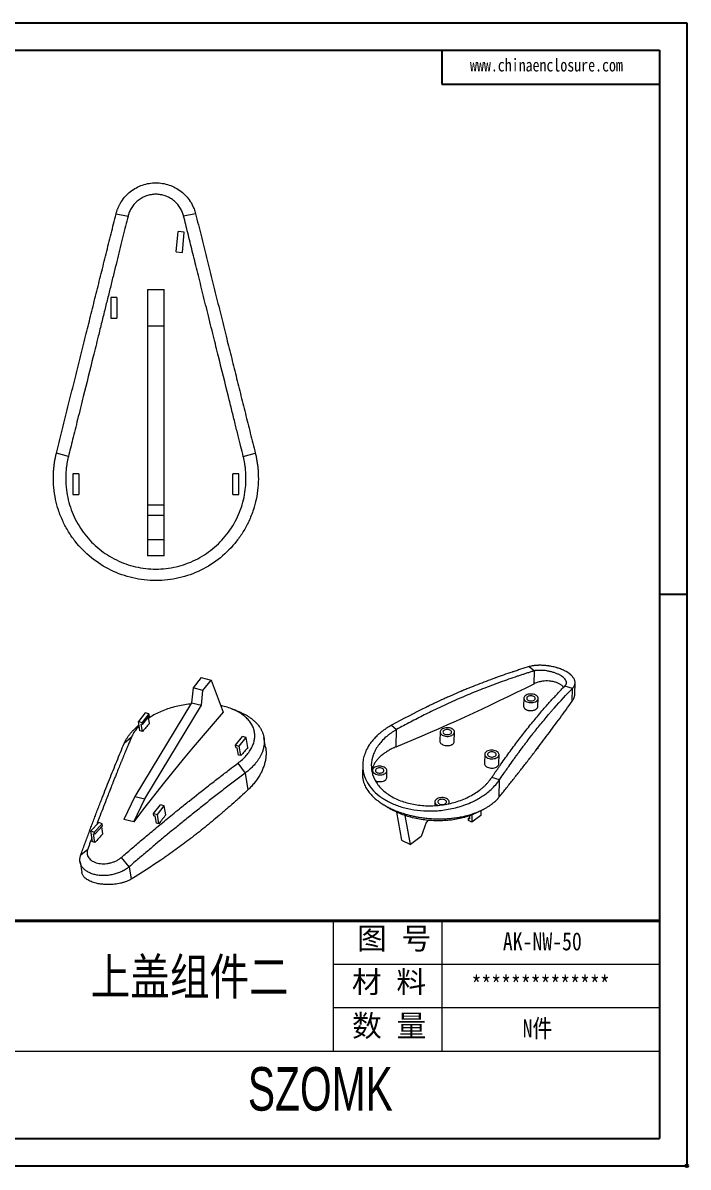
# Model space of a CAD drawing. Header units: inches. Extents: x -1125 to 2189, y 556 to 1115.
# Drawn here: x -437.7 to -275.5, y 556.4 to 835.4 of the extents above; entities that cross this region are included whole.
import ezdxf

# ---------------------------------------------------------------- set-up
doc = ezdxf.new("R2010")
doc.units = ezdxf.units.IN
doc.layers.add('文字', color=81, linetype='Continuous')
doc.layers.add('粗实线', color=7, linetype='Continuous', lineweight=30)
doc.layers.add('细实线', color=3, linetype='Continuous', lineweight=9)
doc.styles.get("Standard").update_dxf_attribs({"font": 'txt', "bigfont": 'gbcbig.shx'})
doc.styles.add('宋体', font='', dxfattribs={"width": 0.8, "height": 3.5})
doc.styles.add('长仿宋', font='', dxfattribs={"width": 0.7, "height": 4})
doc.styles.get('宋体').set_extended_font_data('SimSun')
doc.styles.get('长仿宋').set_extended_font_data('SimSun')

msp = doc.modelspace()

# ---------------------------------------------------------------- linework, layer by layer
for p, q in [((-669.936, 835.418), (-275.786, 835.418)), ((-275.786, 835.418), (-275.786, 556.726)), ((-656.665, 828.782), (-282.422, 828.782)), ((-335.506, 828.782), (-335.506, 820.488)), ((-282.422, 828.782), (-282.422, 563.361)), ((-335.506, 820.488), (-282.422, 820.488)), ((-275.786, 696.072), (-282.422, 696.072)), ((-656.665, 563.361), (-282.422, 563.361)), ((-669.936, 556.726), (-275.786, 556.726))]:
    msp.add_line(p, q)
at = {"color": 7, "linetype": 'Continuous', "lineweight": 15}
for p, q in [((-414.999, 788.847), (-412.076, 788.302)), ((-395.593, 788.847), (-398.517, 788.302)), ((-400.319, 779.558), (-399.883, 784.539)), ((-398.389, 784.408), (-399.883, 784.539)), ((-398.824, 779.427), (-398.389, 784.408)), ((-400.319, 779.558), (-398.824, 779.427)), ((-407.296, 770.427), (-403.296, 770.427)), ((-407.296, 770.427), (-407.296, 761.427)), ((-403.296, 761.427), (-403.296, 770.427)), ((-414.796, 768.427), (-416.296, 768.427)), ((-416.296, 768.427), (-416.296, 763.427)), ((-414.796, 768.427), (-414.796, 763.427)), ((-416.296, 763.427), (-414.796, 763.427)), ((-403.296, 761.427), (-407.296, 761.427)), ((-407.296, 761.427), (-407.296, 717.853)), ((-403.296, 717.853), (-403.296, 761.427)), ((-426.63, 729.663), (-429.554, 730.476)), ((-383.962, 729.663), (-381.039, 730.476)), ((-424.046, 725.427), (-425.546, 725.427)), ((-425.546, 725.427), (-425.546, 720.427)), ((-424.046, 725.427), (-424.046, 720.427)), ((-386.546, 720.427), (-386.546, 725.427)), ((-385.046, 725.427), (-386.546, 725.427)), ((-385.046, 720.427), (-385.046, 725.427)), ((-425.546, 720.427), (-424.046, 720.427)), ((-386.546, 720.427), (-385.046, 720.427)), ((-403.296, 717.853), (-407.296, 717.853)), ((-407.296, 717.853), (-407.296, 715.371)), ((-403.296, 715.371), (-403.296, 717.853)), ((-407.296, 715.371), (-407.296, 709.357)), ((-407.296, 715.371), (-403.296, 715.371)), ((-403.296, 709.357), (-403.296, 715.371)), ((-403.296, 709.357), (-407.296, 709.357)), ((-407.296, 709.357), (-407.296, 705.427)), ((-403.296, 705.427), (-403.296, 709.357)), ((-403.296, 705.427), (-407.296, 705.427)), ((-314.231, 678.455), (-312.968, 677.425)), ((-394.223, 675.764), (-396.234, 673.244)), ((-394.223, 675.764), (-391.791, 675.169)), ((-313.037, 674.263), (-312.968, 677.425)), ((-396.234, 673.244), (-396.63, 669.653)), ((-393.801, 672.649), (-396.234, 673.244)), ((-394.198, 669.059), (-393.801, 672.649)), ((-393.801, 672.649), (-391.791, 675.169)), ((-391.791, 675.169), (-388.861, 667.307)), ((-303.676, 673.148), (-305.579, 673.71)), ((-303.745, 670), (-303.676, 673.148)), ((-303.088, 671.813), (-303.03, 674.474)), ((-396.63, 669.653), (-410.417, 646.797)), ((-396.63, 669.653), (-394.198, 669.059)), ((-315.547, 670.753), (-315.589, 668.818)), ((-312.089, 668.819), (-312.048, 670.676)), ((-407.889, 667.174), (-409.561, 665.079)), ((-406.977, 666.951), (-408.649, 664.856)), ((-407.984, 646.203), (-394.198, 669.059)), ((-406.977, 666.951), (-407.889, 667.174)), ((-406.885, 666.41), (-406.977, 666.951)), ((-409.561, 665.079), (-408.649, 664.856)), ((-409.168, 662.766), (-409.561, 665.079)), ((-408.557, 664.315), (-408.861, 664.39)), ((-408.56, 662.617), (-408.861, 664.39)), ((-408.649, 664.856), (-408.557, 664.315)), ((-408.557, 664.315), (-406.885, 666.41)), ((-406.871, 664.61), (-407.125, 666.109)), ((-347.845, 664.145), (-346.581, 663.115)), ((-408.56, 662.617), (-409.168, 662.766)), ((-385.845, 659.281), (-384.174, 661.376)), ((-383.261, 661.153), (-384.174, 661.376)), ((-346.674, 658.89), (-346.581, 663.115)), ((-335.961, 662.532), (-336.011, 660.267)), ((-332.512, 660.177), (-332.462, 662.455)), ((-411.255, 661.223), (-413.026, 659.681)), ((-385.753, 658.741), (-385.845, 659.281)), ((-385.845, 659.281), (-384.933, 659.058)), ((-385.753, 658.741), (-385.449, 658.666)), ((-385.148, 656.894), (-385.449, 658.666)), ((-384.933, 659.058), (-383.261, 661.153)), ((-384.54, 656.745), (-384.933, 659.058)), ((-382.851, 658.738), (-383.261, 661.153)), ((-378.534, 658.797), (-378.933, 661.144)), ((-312.133, 658.519), (-312.394, 658.328)), ((-312.129, 658.674), (-312.133, 658.519)), ((-384.54, 656.745), (-385.148, 656.894)), ((-325.082, 657.062), (-325.132, 654.796)), ((-321.633, 654.706), (-321.583, 656.985)), ((-385.309, 654.88), (-383.525, 652.469)), ((-354.842, 654.489), (-354.893, 652.179)), ((-352.45, 653.153), (-352.468, 652.336)), ((-348.99, 651.316), (-348.951, 653.076)), ((-383.525, 652.469), (-382.831, 648.389)), ((-321.456, 650.876), (-323.359, 651.438)), ((-321.548, 646.665), (-321.456, 650.876)), ((-410.417, 646.797), (-413.115, 641.198)), ((-410.683, 640.603), (-407.984, 646.203)), ((-410.417, 646.797), (-407.984, 646.203)), ((-405.846, 642.639), (-404.175, 644.734)), ((-403.263, 644.511), (-404.175, 644.734)), ((-337.22, 645.495), (-337.241, 644.553)), ((-333.729, 645.038), (-333.721, 645.418)), ((-405.754, 642.098), (-405.846, 642.639)), ((-405.846, 642.639), (-404.934, 642.416)), ((-405.754, 642.098), (-405.45, 642.024)), ((-405.155, 640.287), (-405.45, 642.024)), ((-404.934, 642.416), (-403.263, 644.511)), ((-404.547, 640.138), (-404.934, 642.416)), ((-402.888, 642.307), (-403.263, 644.511)), ((-346.578, 642.968), (-345.372, 636.162)), ((-343.196, 635.068), (-344.446, 642.125)), ((-328.757, 642.102), (-328.773, 641.353)), ((-328.202, 642.312), (-328.242, 640.521)), ((-326.04, 642.132), (-328.242, 640.521)), ((-326.013, 643.342), (-326.04, 642.132)), ((-419.236, 640.404), (-421.167, 638.382)), ((-418.371, 640.128), (-420.302, 638.105)), ((-420.21, 637.565), (-418.279, 639.587)), ((-418.371, 640.128), (-419.236, 640.404)), ((-418.232, 637.706), (-418.511, 639.344)), ((-418.279, 639.587), (-418.371, 640.128)), ((-410.683, 640.603), (-413.115, 641.198)), ((-404.547, 640.138), (-405.155, 640.287)), ((-339.396, 640.438), (-340.547, 637.006)), ((-338.845, 640.975), (-339.396, 640.438)), ((-329.058, 640.931), (-329.045, 641.489)), ((-328.242, 640.521), (-329.058, 640.931)), ((-329.045, 641.489), (-328.766, 641.694)), ((-329.045, 641.489), (-328.773, 641.353)), ((-421.167, 638.382), (-420.302, 638.105)), ((-420.716, 635.732), (-421.167, 638.382)), ((-420.21, 637.565), (-420.498, 637.657)), ((-420.139, 635.545), (-420.498, 637.657)), ((-420.302, 638.105), (-420.21, 637.565)), ((-345.372, 636.162), (-343.196, 635.068)), ((-340.547, 637.006), (-343.196, 635.068)), ((-423.601, 632.532), (-421.919, 633.959)), ((-423.78, 630.853), (-423.332, 628.214)), ((-411.801, 629.648), (-413.674, 631.943)), ((-411.801, 629.648), (-411.282, 626.598))]:
    msp.add_line(p, q, dxfattribs=at)
at = {"color": 7, "linetype": 'Continuous', "lineweight": 15, "flags": 128}
for points in [[(-312.696, 671.52), (-312.957, 671.629), (-313.244, 671.709), (-313.55, 671.757), (-313.863, 671.771), (-314.174, 671.751), (-314.473, 671.698), (-314.75, 671.614), (-314.997, 671.5), (-315.205, 671.361), (-315.368, 671.202), (-315.48, 671.027), (-315.539, 670.841), (-315.541, 670.652), (-315.487, 670.465), (-315.379, 670.285), (-315.22, 670.12), (-315.016, 669.973), (-314.772, 669.851), (-314.497, 669.756), (-314.199, 669.692), (-313.889, 669.661), (-313.575, 669.664), (-313.269, 669.7), (-312.98, 669.769), (-312.717, 669.869), (-312.488, 669.995), (-312.302, 670.145), (-312.164, 670.313), (-312.078, 670.494), (-312.048, 670.682), (-312.073, 670.871), (-312.155, 671.055), (-312.289, 671.229), (-312.471, 671.385), (-312.696, 671.52)], [(-313.137, 671.198), (-313.343, 671.279), (-313.573, 671.331), (-313.816, 671.349), (-314.057, 671.332), (-314.285, 671.283), (-314.486, 671.203), (-314.65, 671.096), (-314.768, 670.969), (-314.834, 670.828), (-314.844, 670.681), (-314.798, 670.536), (-314.697, 670.401), (-314.548, 670.282), (-314.359, 670.187), (-314.139, 670.12), (-313.901, 670.085), (-313.657, 670.084), (-313.421, 670.118), (-313.205, 670.183), (-313.021, 670.277), (-312.879, 670.394), (-312.786, 670.529), (-312.748, 670.674), (-312.767, 670.821), (-312.841, 670.962), (-312.966, 671.09), (-313.137, 671.198)], [(-388.861, 667.307), (-391.311, 664.514), (-393.756, 661.677), (-396.195, 658.795), (-398.627, 655.87), (-401.053, 652.902), (-403.472, 649.891), (-405.883, 646.837), (-408.287, 643.741), (-410.683, 640.603)], [(-406.871, 664.61), (-407.082, 664.362), (-407.293, 664.114), (-407.504, 663.865), (-407.716, 663.616), (-407.927, 663.367), (-408.138, 663.117), (-408.349, 662.868), (-408.56, 662.617)], [(-333.11, 663.299), (-333.371, 663.408), (-333.658, 663.488), (-333.963, 663.536), (-334.277, 663.55), (-334.588, 663.53), (-334.887, 663.477), (-335.164, 663.393), (-335.411, 663.279), (-335.619, 663.14), (-335.782, 662.981), (-335.894, 662.806), (-335.953, 662.62), (-335.955, 662.431), (-335.901, 662.244), (-335.793, 662.064), (-335.634, 661.899), (-335.43, 661.752), (-335.186, 661.63), (-334.911, 661.535), (-334.613, 661.471), (-334.303, 661.44), (-333.989, 661.443), (-333.683, 661.479), (-333.394, 661.548), (-333.13, 661.648), (-332.902, 661.774), (-332.716, 661.924), (-332.578, 662.092), (-332.492, 662.273), (-332.462, 662.461), (-332.487, 662.65), (-332.569, 662.834), (-332.703, 663.008), (-332.885, 663.164), (-333.11, 663.299)], [(-333.551, 662.977), (-333.757, 663.058), (-333.987, 663.11), (-334.23, 663.128), (-334.471, 663.111), (-334.699, 663.062), (-334.9, 662.982), (-335.064, 662.875), (-335.182, 662.748), (-335.248, 662.607), (-335.258, 662.46), (-335.211, 662.315), (-335.111, 662.18), (-334.962, 662.061), (-334.773, 661.966), (-334.553, 661.899), (-334.315, 661.864), (-334.071, 661.863), (-333.835, 661.897), (-333.619, 661.962), (-333.435, 662.056), (-333.293, 662.173), (-333.2, 662.308), (-333.162, 662.453), (-333.181, 662.6), (-333.255, 662.741), (-333.38, 662.869), (-333.551, 662.977)], [(-382.851, 658.738), (-383.062, 658.49), (-383.273, 658.242), (-383.485, 657.993), (-383.696, 657.744), (-383.907, 657.495), (-384.118, 657.245), (-384.329, 656.996), (-384.54, 656.745)], [(-322.231, 657.829), (-322.492, 657.938), (-322.779, 658.018), (-323.085, 658.066), (-323.398, 658.08), (-323.709, 658.06), (-324.008, 658.007), (-324.285, 657.923), (-324.532, 657.809), (-324.74, 657.67), (-324.903, 657.511), (-325.015, 657.335), (-325.074, 657.15), (-325.076, 656.961), (-325.022, 656.773), (-324.914, 656.594), (-324.755, 656.429), (-324.551, 656.282), (-324.307, 656.16), (-324.032, 656.065), (-323.734, 656.001), (-323.424, 655.97), (-323.11, 655.972), (-322.804, 656.009), (-322.515, 656.078), (-322.252, 656.177), (-322.023, 656.304), (-321.837, 656.454), (-321.699, 656.622), (-321.613, 656.803), (-321.583, 656.991), (-321.608, 657.18), (-321.69, 657.364), (-321.824, 657.537), (-322.006, 657.694), (-322.231, 657.829)], [(-322.672, 657.507), (-322.878, 657.588), (-323.108, 657.639), (-323.351, 657.657), (-323.592, 657.641), (-323.82, 657.591), (-324.021, 657.511), (-324.185, 657.405), (-324.303, 657.278), (-324.369, 657.137), (-324.379, 656.99), (-324.333, 656.845), (-324.232, 656.709), (-324.083, 656.591), (-323.894, 656.496), (-323.674, 656.429), (-323.436, 656.394), (-323.192, 656.393), (-322.956, 656.426), (-322.74, 656.492), (-322.556, 656.586), (-322.414, 656.703), (-322.321, 656.838), (-322.283, 656.983), (-322.302, 657.13), (-322.376, 657.271), (-322.501, 657.399), (-322.672, 657.507)], [(-349.6, 653.92), (-349.86, 654.03), (-350.148, 654.109), (-350.453, 654.157), (-350.766, 654.171), (-351.077, 654.152), (-351.376, 654.099), (-351.654, 654.014), (-351.901, 653.901), (-352.109, 653.762), (-352.272, 653.602), (-352.384, 653.427), (-352.442, 653.242), (-352.445, 653.052), (-352.391, 652.865), (-352.283, 652.686), (-352.124, 652.52), (-351.919, 652.374), (-351.675, 652.251), (-351.4, 652.156), (-351.103, 652.092), (-350.792, 652.061), (-350.479, 652.064), (-350.172, 652.1), (-349.883, 652.169), (-349.62, 652.269), (-349.392, 652.396), (-349.205, 652.545), (-349.067, 652.713), (-348.982, 652.894), (-348.951, 653.082), (-348.977, 653.272), (-349.058, 653.456), (-349.192, 653.629), (-349.375, 653.785), (-349.6, 653.92)], [(-350.04, 653.598), (-350.246, 653.68), (-350.477, 653.731), (-350.719, 653.749), (-350.961, 653.733), (-351.188, 653.683), (-351.39, 653.603), (-351.554, 653.496), (-351.672, 653.369), (-351.738, 653.228), (-351.748, 653.082), (-351.701, 652.936), (-351.601, 652.801), (-351.452, 652.682), (-351.262, 652.587), (-351.042, 652.52), (-350.804, 652.486), (-350.561, 652.485), (-350.324, 652.518), (-350.109, 652.583), (-349.925, 652.677), (-349.783, 652.795), (-349.69, 652.93), (-349.652, 653.074), (-349.67, 653.221), (-349.744, 653.363), (-349.87, 653.491), (-350.04, 653.598)], [(-334.369, 646.262), (-334.63, 646.371), (-334.917, 646.451), (-335.223, 646.499), (-335.536, 646.513), (-335.847, 646.493), (-336.146, 646.44), (-336.423, 646.356), (-336.67, 646.242), (-336.878, 646.103), (-337.041, 645.944), (-337.153, 645.769), (-337.212, 645.583), (-337.214, 645.394), (-337.16, 645.207), (-337.052, 645.027), (-336.893, 644.862), (-336.689, 644.715), (-336.472, 644.604)], [(-334.81, 645.94), (-335.016, 646.021), (-335.246, 646.073), (-335.489, 646.09), (-335.73, 646.074), (-335.958, 646.025), (-336.159, 645.944), (-336.323, 645.838), (-336.441, 645.711), (-336.507, 645.57), (-336.517, 645.423), (-336.471, 645.278), (-336.37, 645.143), (-336.221, 645.024), (-336.032, 644.929), (-335.812, 644.862), (-335.574, 644.827), (-335.33, 644.826), (-335.094, 644.859), (-334.878, 644.925), (-334.694, 645.019), (-334.552, 645.136), (-334.459, 645.271), (-334.421, 645.416), (-334.44, 645.563), (-334.514, 645.704), (-334.639, 645.832), (-334.81, 645.94)], [(-333.875, 645), (-333.837, 645.055), (-333.751, 645.236), (-333.721, 645.424), (-333.746, 645.613), (-333.828, 645.797), (-333.962, 645.97), (-334.144, 646.127), (-334.369, 646.262)], [(-402.888, 642.307), (-403.095, 642.037), (-403.303, 641.766), (-403.51, 641.496), (-403.718, 641.225), (-403.925, 640.954), (-404.133, 640.682), (-404.34, 640.41), (-404.547, 640.138)]]:
    msp.add_lwpolyline(points, dxfattribs=at)
msp.add_circle((-275.786, 556.726), 0.32)
at = {"color": 7, "linetype": 'Continuous', "lineweight": 15}
for centre, major_axis, ratio, start_param, end_param in [((-328.111, 1031.118), (307.912, 355.176), 0.6257368, 4.038287, 4.126895), ((-345.216, 292.975), (142.715, 441.885), 0.5017744, 0.8524738, 0.8600072), ((-601.33, 355.586), (4379.646, -1414.494), 0.0699966, 1.5520269, 1.5521587)]:
    msp.add_ellipse(centre, major_axis=major_axis, ratio=ratio, start_param=start_param, end_param=end_param, dxfattribs=at)
for points, knots in [([(-414.999, 788.847), (-414.973, 788.947), (-414.922, 789.144), (-414.835, 789.433), (-414.744, 789.71), (-414.647, 789.976), (-414.546, 790.23), (-414.443, 790.473), (-414.337, 790.704), (-414.229, 790.925), (-414.12, 791.135), (-414.011, 791.334), (-413.902, 791.522), (-413.794, 791.7), (-413.412, 792.302), (-412.689, 793.23), (-411.456, 794.362), (-410.085, 795.259), (-408.558, 795.928), (-406.957, 796.335), (-405.849, 796.427), (-404.75, 796.428), (-403.642, 796.336), (-402.041, 795.931), (-400.514, 795.262), (-399.143, 794.367), (-397.909, 793.236), (-397.135, 792.244), (-396.668, 791.49), (-396.431, 791.063), (-396.196, 790.586), (-395.972, 790.056), (-395.762, 789.473), (-395.651, 789.06), (-395.593, 788.847)], [0, 0, 0, 0, 0.01171962, 0.02308853, 0.03410673, 0.04477423, 0.05509101, 0.06505708, 0.07467243, 0.08393707, 0.09285099, 0.10141419, 0.10962667, 0.11748843, 0.12499947, 0.1903153, 0.24988915, 0.31373601, 0.37482311, 0.4377259, 0.49979286, 0.50000645, 0.56203629, 0.62493063, 0.68598604, 0.74982815, 0.80937543, 0.87468429, 0.89144059, 0.90984886, 0.92990903, 0.95162101, 0.9749847, 1, 1, 1, 1]), ([(-398.517, 788.302), (-398.536, 788.378), (-398.575, 788.528), (-398.643, 788.751), (-398.717, 788.971), (-398.799, 789.189), (-398.932, 789.512), (-399.135, 789.933), (-399.431, 790.434), (-399.767, 790.908), (-400.264, 791.501), (-400.975, 792.161), (-401.948, 792.802), (-403.012, 793.272), (-404.14, 793.559), (-405.299, 793.656), (-406.459, 793.558), (-407.585, 793.27), (-408.65, 792.799), (-409.621, 792.158), (-410.332, 791.497), (-410.829, 790.904), (-411.164, 790.429), (-411.459, 789.929), (-411.684, 789.463), (-411.851, 789.044), (-411.976, 788.677), (-412.043, 788.427), (-412.076, 788.302)], [0, 0, 0, 0, 0.0125727, 0.0251246, 0.0376695, 0.0502209, 0.0627927, 0.0942239, 0.1256488, 0.1568639, 0.1880696, 0.2506977, 0.3129888, 0.3755151, 0.4377519, 0.5002151, 0.5624523, 0.6249088, 0.6872112, 0.7497096, 0.8121251, 0.8434139, 0.8747397, 0.9060179, 0.937331, 0.9582115, 0.9790801, 1, 1, 1, 1]), ([(-429.554, 730.476), (-429.333, 731.36), (-428.892, 733.129), (-428.23, 735.783), (-427.569, 738.437), (-426.907, 741.091), (-426.245, 743.745), (-425.583, 746.399), (-424.921, 749.053), (-424.259, 751.708), (-423.598, 754.363), (-422.936, 757.017), (-422.09, 760.41), (-421.06, 764.539), (-419.847, 769.404), (-418.635, 774.267), (-417.422, 779.129), (-416.21, 783.989), (-415.403, 787.228), (-414.999, 788.847)], [0, 0, 0, 0, 0.045453, 0.0909044, 0.1363549, 0.1818053, 0.2272562, 0.2727082, 0.3181622, 0.3636188, 0.4090787, 0.4545426, 0.5000112, 0.5833634, 0.6667016, 0.75003, 0.8333531, 0.916675, 1, 1, 1, 1]), ([(-412.076, 788.302), (-412.277, 787.493), (-412.687, 785.838), (-413.318, 783.299), (-413.976, 780.648), (-414.661, 777.885), (-415.375, 775.01), (-416.116, 772.023), (-416.885, 768.925), (-417.682, 765.714), (-418.507, 762.391), (-419.474, 758.494), (-420.972, 752.461), (-422.65, 745.699), (-424.324, 738.953), (-425.538, 734.065), (-426.286, 731.049), (-426.63, 729.663)], [0, 0, 0, 0, 0.0414425, 0.0847864, 0.1300317, 0.1771786, 0.2262268, 0.2771766, 0.3300278, 0.3847805, 0.4414346, 0.4999901, 0.5841043, 0.7499954, 0.8457651, 0.9291, 1, 1, 1, 1]), ([(-383.962, 729.663), (-384.162, 730.466), (-384.582, 732.158), (-385.244, 734.828), (-385.972, 737.761), (-386.765, 740.957), (-388.121, 746.419), (-389.621, 752.461), (-391.303, 759.237), (-392.622, 764.553), (-393.95, 769.904), (-395.201, 774.944), (-396.375, 779.674), (-397.472, 784.092), (-398.177, 786.933), (-398.517, 788.302)], [0, 0, 0, 0, 0.0410471, 0.0865712, 0.1365722, 0.1910501, 0.250005, 0.4158979, 0.5000104, 0.5965457, 0.6877995, 0.7737718, 0.8544627, 0.9298721, 1, 1, 1, 1]), ([(-395.593, 788.847), (-395.373, 787.964), (-394.933, 786.197), (-394.272, 783.547), (-393.611, 780.896), (-392.95, 778.245), (-392.289, 775.593), (-391.627, 772.941), (-390.966, 770.288), (-390.304, 767.635), (-389.643, 764.981), (-388.981, 762.327), (-388.135, 758.935), (-387.105, 754.805), (-385.892, 749.939), (-384.678, 745.072), (-383.465, 740.206), (-382.252, 735.341), (-381.443, 732.097), (-381.039, 730.476)], [0, 0, 0, 0, 0.0454492, 0.0908972, 0.1363447, 0.1817924, 0.2272409, 0.2726911, 0.3181435, 0.3635988, 0.4090578, 0.4545212, 0.4999895, 0.5833423, 0.6666823, 0.7500138, 0.8333411, 0.9166684, 1, 1, 1, 1]), ([(-381.039, 730.476), (-380.999, 730.312), (-380.919, 729.983), (-380.812, 729.487), (-380.714, 728.986), (-380.626, 728.482), (-380.547, 727.975), (-380.48, 727.464), (-380.422, 726.951), (-380.375, 726.434), (-380.339, 725.915), (-380.313, 725.394), (-380.277, 724.129), (-380.355, 722.058), (-380.769, 719.333), (-381.509, 716.562), (-382.547, 713.919), (-383.93, 711.344), (-386.084, 708.236), (-389.417, 704.839), (-394.229, 701.771), (-399.609, 699.862), (-405.283, 699.212), (-410.957, 699.856), (-416.34, 701.759), (-421.156, 704.823), (-424.495, 708.22), (-426.649, 711.323), (-428.022, 713.872), (-429.067, 716.513), (-429.815, 719.285), (-430.236, 722.037), (-430.32, 724.251), (-430.264, 725.806), (-430.193, 726.761), (-430.086, 727.707), (-429.944, 728.642), (-429.77, 729.566), (-429.626, 730.173), (-429.554, 730.476)], [0, 0, 0, 0, 0.00558522, 0.01118968, 0.01681337, 0.02245631, 0.02811848, 0.0337999, 0.03950057, 0.04522049, 0.05095966, 0.05671809, 0.06249577, 0.09284471, 0.12515145, 0.15353272, 0.18762745, 0.21893395, 0.25006489, 0.31261627, 0.37501192, 0.43734319, 0.49990438, 0.56232831, 0.62464749, 0.68719907, 0.74963422, 0.78088424, 0.81202511, 0.84528764, 0.87466612, 0.90692402, 0.93721936, 0.94784782, 0.95841025, 0.96890666, 0.97933708, 0.98970152, 1, 1, 1, 1]), ([(-426.63, 729.663), (-426.663, 729.528), (-426.729, 729.256), (-426.818, 728.846), (-426.9, 728.435), (-426.974, 728.022), (-427.04, 727.608), (-427.137, 726.917), (-427.236, 725.944), (-427.292, 724.688), (-427.277, 723.43), (-427.163, 721.763), (-426.845, 719.699), (-426.186, 717.279), (-425.259, 714.951), (-424.076, 712.742), (-422.652, 710.682), (-421.005, 708.797), (-419.155, 707.111), (-417.128, 705.646), (-414.948, 704.421), (-412.643, 703.451), (-410.244, 702.749), (-407.78, 702.325), (-405.285, 702.184), (-402.789, 702.328), (-400.327, 702.755), (-397.928, 703.459), (-395.624, 704.43), (-393.446, 705.658), (-391.42, 707.125), (-389.572, 708.813), (-387.927, 710.7), (-386.505, 712.761), (-385.324, 714.971), (-384.399, 717.3), (-383.743, 719.72), (-383.427, 721.786), (-383.314, 723.456), (-383.301, 724.709), (-383.358, 725.958), (-383.471, 727.063), (-383.616, 728.026), (-383.77, 728.849), (-383.898, 729.392), (-383.962, 729.663)], [0, 0, 0, 0, 0.0052449, 0.010486, 0.015725, 0.0209639, 0.0262045, 0.0314487, 0.0471414, 0.0628447, 0.0785695, 0.0943042, 0.1254817, 0.1567527, 0.188171, 0.219319, 0.2505618, 0.2819324, 0.3130334, 0.3442386, 0.3755552, 0.4066105, 0.437789, 0.469066, 0.5000968, 0.5312746, 0.5625421, 0.593581, 0.6247883, 0.6560782, 0.687154, 0.7184126, 0.7497426, 0.7808664, 0.8121802, 0.8435449, 0.874705, 0.9060573, 0.9217489, 0.9374444, 0.9530333, 0.9686249, 0.9790834, 0.9895368, 1, 1, 1, 1]), ([(-314.231, 678.455), (-314.93, 678.24), (-315.627, 678.02), (-316.671, 677.684), (-317.019, 677.571), (-317.54, 677.4), (-317.714, 677.343), (-317.974, 677.256), (-318.061, 677.227), (-318.234, 677.169), (-318.32, 677.141), (-319.111, 676.876), (-319.811, 676.636), (-320.858, 676.271), (-321.207, 676.148), (-321.728, 675.962), (-321.902, 675.9), (-322.163, 675.806), (-322.249, 675.775), (-322.379, 675.728), (-322.423, 675.712), (-322.509, 675.681), (-322.551, 675.666), (-324.031, 675.129), (-325.449, 674.593), (-327.553, 673.767), (-328.25, 673.488), (-329.289, 673.063), (-329.635, 672.921), (-330.152, 672.706), (-330.324, 672.634), (-330.581, 672.526), (-330.667, 672.49), (-330.796, 672.435), (-330.838, 672.417), (-330.924, 672.381), (-330.966, 672.363), (-331.712, 672.047), (-332.414, 671.744), (-333.467, 671.28), (-333.818, 671.124), (-334.344, 670.888), (-334.52, 670.809), (-334.871, 670.65), (-335.048, 670.569), (-335.917, 670.172), (-336.615, 669.847), (-337.668, 669.35), (-338.019, 669.182), (-338.548, 668.928), (-338.724, 668.843), (-338.989, 668.714), (-339.078, 668.671), (-339.21, 668.607), (-339.254, 668.585), (-339.343, 668.542), (-339.388, 668.52), (-342.178, 667.157), (-344.982, 665.706), (-347.845, 664.145)], [0, 0, 0, 0, 0.0625, 0.0625, 0.09375, 0.09375, 0.109375, 0.109375, 0.1171875, 0.1171875, 0.125, 0.125, 0.1875, 0.1875, 0.21875, 0.21875, 0.234375, 0.234375, 0.2421875, 0.2421875, 0.2460938, 0.2460938, 0.25, 0.25, 0.375, 0.375, 0.4375, 0.4375, 0.46875, 0.46875, 0.484375, 0.484375, 0.4921875, 0.4921875, 0.4960938, 0.4960938, 0.5, 0.5, 0.5625, 0.5625, 0.59375, 0.59375, 0.609375, 0.609375, 0.625, 0.625, 0.6875, 0.6875, 0.71875, 0.71875, 0.734375, 0.734375, 0.7421875, 0.7421875, 0.7460938, 0.7460938, 0.75, 0.75, 1, 1, 1, 1]), ([(-303.676, 673.148), (-303.589, 673.229), (-303.514, 673.311), (-303.415, 673.432), (-303.385, 673.473), (-303.343, 673.533), (-303.329, 673.553), (-303.31, 673.583), (-303.304, 673.593), (-303.294, 673.607), (-303.291, 673.612), (-303.285, 673.622), (-303.283, 673.627), (-303.226, 673.721), (-303.182, 673.811), (-303.129, 673.944), (-303.113, 673.988), (-303.093, 674.054), (-303.087, 674.076), (-303.079, 674.109), (-303.076, 674.12), (-303.072, 674.137), (-303.071, 674.142), (-303.068, 674.153), (-303.067, 674.158), (-303.024, 674.357), (-303.019, 674.551), (-303.058, 674.838), (-303.079, 674.933), (-303.121, 675.073), (-303.136, 675.12), (-303.162, 675.189), (-303.172, 675.212), (-303.186, 675.247), (-303.191, 675.258), (-303.201, 675.281), (-303.205, 675.292), (-303.301, 675.503), (-303.423, 675.7), (-303.647, 675.986), (-303.729, 676.08), (-303.86, 676.219), (-303.906, 676.264), (-303.976, 676.332), (-304, 676.355), (-304.049, 676.4), (-304.072, 676.421), (-304.514, 676.813), (-305.038, 677.157), (-305.935, 677.608), (-306.255, 677.749), (-306.762, 677.943), (-306.935, 678.005), (-307.2, 678.093), (-307.29, 678.121), (-307.425, 678.163), (-307.47, 678.176), (-307.561, 678.203), (-307.609, 678.217), (-308.007, 678.33), (-308.376, 678.419), (-308.946, 678.532), (-309.139, 678.566), (-309.431, 678.612), (-309.529, 678.626), (-309.677, 678.646), (-309.726, 678.653), (-309.801, 678.662), (-309.825, 678.665), (-309.875, 678.671), (-309.902, 678.674), (-310.289, 678.719), (-310.664, 678.748), (-311.235, 678.768), (-311.427, 678.771), (-311.716, 678.769), (-311.813, 678.768), (-311.958, 678.763), (-312.006, 678.762), (-312.078, 678.759), (-312.103, 678.758), (-312.139, 678.756), (-312.151, 678.756), (-312.175, 678.754), (-312.188, 678.754), (-312.373, 678.744), (-312.55, 678.731), (-312.815, 678.706), (-312.904, 678.696), (-313.037, 678.68), (-313.082, 678.674), (-313.149, 678.665), (-313.171, 678.662), (-313.204, 678.658), (-313.215, 678.656), (-313.237, 678.653), (-313.25, 678.651), (-313.576, 678.603), (-313.904, 678.54), (-314.231, 678.455)], [0, 0, 0, 0, 0.03125, 0.03125, 0.046875, 0.046875, 0.0546875, 0.0546875, 0.0585938, 0.0585938, 0.0605469, 0.0605469, 0.0625, 0.0625, 0.09375, 0.09375, 0.109375, 0.109375, 0.1171875, 0.1171875, 0.1210938, 0.1210938, 0.1230469, 0.1230469, 0.125, 0.125, 0.1875, 0.1875, 0.21875, 0.21875, 0.234375, 0.234375, 0.2421875, 0.2421875, 0.2460938, 0.2460938, 0.25, 0.25, 0.3125, 0.3125, 0.34375, 0.34375, 0.359375, 0.359375, 0.3671875, 0.3671875, 0.375, 0.375, 0.5, 0.5, 0.5625, 0.5625, 0.59375, 0.59375, 0.609375, 0.609375, 0.6171875, 0.6171875, 0.625, 0.625, 0.6875, 0.6875, 0.71875, 0.71875, 0.734375, 0.734375, 0.7421875, 0.7421875, 0.7460938, 0.7460938, 0.75, 0.75, 0.8125, 0.8125, 0.84375, 0.84375, 0.859375, 0.859375, 0.8671875, 0.8671875, 0.8710938, 0.8710938, 0.8730469, 0.8730469, 0.875, 0.875, 0.90625, 0.90625, 0.921875, 0.921875, 0.9296875, 0.9296875, 0.9335938, 0.9335938, 0.9355469, 0.9355469, 0.9375, 0.9375, 1, 1, 1, 1]), ([(-312.968, 677.425), (-313.247, 677.339), (-313.805, 677.166), (-314.641, 676.901), (-315.476, 676.632), (-316.31, 676.359), (-317.566, 675.942), (-319.239, 675.37), (-322.052, 674.369), (-325.551, 673.048), (-329.06, 671.617), (-331.852, 670.41), (-333.954, 669.467), (-336.06, 668.488), (-338.015, 667.548), (-339.827, 666.652), (-341.496, 665.807), (-343.179, 664.936), (-344.876, 664.04), (-346.011, 663.424), (-346.581, 663.115)], [0, 0, 0, 0, 0.025132, 0.050207, 0.0752259, 0.1001893, 0.1250979, 0.1878902, 0.2501276, 0.3767908, 0.5002948, 0.5627712, 0.6252309, 0.6873666, 0.7500795, 0.7991809, 0.848717, 0.8986945, 0.9491201, 1, 1, 1, 1]), ([(-305.579, 673.71), (-305.556, 673.729), (-305.51, 673.767), (-305.448, 673.825), (-305.393, 673.883), (-305.345, 673.941), (-305.277, 674.033), (-305.206, 674.159), (-305.128, 674.385), (-305.117, 674.679), (-305.238, 675.052), (-305.486, 675.427), (-305.862, 675.801), (-306.349, 676.16), (-306.745, 676.384), (-307.165, 676.595), (-307.618, 676.797), (-308.356, 677.055), (-309.144, 677.265), (-309.947, 677.418), (-310.76, 677.515), (-311.414, 677.543), (-311.924, 677.536), (-312.245, 677.517), (-312.517, 677.491), (-312.745, 677.463), (-312.892, 677.438), (-312.968, 677.425)], [0, 0, 0, 0, 0.0134032, 0.0264482, 0.039135, 0.0514636, 0.0634343, 0.0958611, 0.1267606, 0.1913525, 0.2521258, 0.315278, 0.3763825, 0.4385264, 0.5000025, 0.5002456, 0.5617871, 0.6239702, 0.6851226, 0.748304, 0.8090591, 0.8736167, 0.9043944, 0.9366818, 0.9567871, 0.977893, 1, 1, 1, 1]), ([(-323.359, 651.438), (-323.209, 651.659), (-322.91, 652.099), (-322.462, 652.752), (-322.015, 653.399), (-321.57, 654.039), (-320.9, 654.996), (-320.008, 656.254), (-318.888, 657.802), (-317.773, 659.313), (-316.657, 660.792), (-315.543, 662.234), (-314.068, 664.099), (-312.215, 666.358), (-310.446, 668.415), (-309.115, 669.913), (-308.236, 670.884), (-307.354, 671.841), (-306.467, 672.786), (-305.875, 673.401), (-305.579, 673.71)], [0, 0, 0, 0, 0.0252237, 0.0503528, 0.0753881, 0.1003304, 0.1251805, 0.1881473, 0.2503306, 0.3132659, 0.3755152, 0.4379924, 0.5004866, 0.6237165, 0.750084, 0.7994716, 0.849151, 0.8991284, 0.9494095, 1, 1, 1, 1]), ([(-321.456, 650.876), (-321.08, 651.429), (-320.707, 651.975), (-320.149, 652.783), (-319.963, 653.051), (-319.685, 653.45), (-319.593, 653.583), (-319.454, 653.781), (-319.408, 653.847), (-319.316, 653.978), (-319.271, 654.043), (-318.847, 654.646), (-318.472, 655.174), (-317.914, 655.954), (-317.728, 656.212), (-317.451, 656.595), (-317.358, 656.723), (-317.22, 656.913), (-317.174, 656.976), (-317.105, 657.071), (-317.082, 657.103), (-317.036, 657.166), (-317.013, 657.196), (-316.613, 657.744), (-316.239, 658.251), (-315.68, 659), (-315.494, 659.247), (-315.216, 659.615), (-315.124, 659.737), (-314.939, 659.981), (-314.848, 660.101), (-314.383, 660.709), (-314.012, 661.191), (-313.455, 661.904), (-313.269, 662.14), (-312.99, 662.492), (-312.897, 662.609), (-312.758, 662.784), (-312.712, 662.842), (-312.642, 662.93), (-312.619, 662.959), (-312.572, 663.017), (-312.549, 663.047), (-311.803, 663.978), (-311.072, 664.87), (-309.962, 666.192), (-309.59, 666.629), (-309.03, 667.282), (-308.842, 667.499), (-308.56, 667.823), (-308.466, 667.931), (-308.325, 668.092), (-308.277, 668.146), (-308.207, 668.227), (-308.183, 668.254), (-308.136, 668.307), (-308.111, 668.335), (-306.634, 670.013), (-305.163, 671.609), (-303.676, 673.148)], [0, 0, 0, 0, 0.0625, 0.0625, 0.09375, 0.09375, 0.109375, 0.109375, 0.1171875, 0.1171875, 0.125, 0.125, 0.1875, 0.1875, 0.21875, 0.21875, 0.234375, 0.234375, 0.2421875, 0.2421875, 0.2460938, 0.2460938, 0.25, 0.25, 0.3125, 0.3125, 0.34375, 0.34375, 0.359375, 0.359375, 0.375, 0.375, 0.4375, 0.4375, 0.46875, 0.46875, 0.484375, 0.484375, 0.4921875, 0.4921875, 0.4960938, 0.4960938, 0.5, 0.5, 0.625, 0.625, 0.6875, 0.6875, 0.71875, 0.71875, 0.734375, 0.734375, 0.7421875, 0.7421875, 0.7460938, 0.7460938, 0.75, 0.75, 1, 1, 1, 1]), ([(-305.841, 673.432), (-305.885, 673.487), (-306.055, 673.699), (-306.474, 674.015), (-307.078, 674.367), (-307.777, 674.641), (-308.537, 674.836), (-309.342, 674.944), (-310.168, 674.964), (-310.992, 674.894), (-311.755, 674.744), (-312.446, 674.534), (-312.84, 674.354), (-313.037, 674.263)], [0, 0, 0, 0, 0.0352087, 0.1343412, 0.2334735, 0.332452, 0.4314311, 0.5304159, 0.6294017, 0.7285484, 0.827696, 0.9138479, 1, 1, 1, 1]), ([(-321.548, 646.665), (-321.279, 646.997), (-320.74, 647.662), (-319.932, 648.667), (-319.124, 649.677), (-318.316, 650.693), (-317.507, 651.715), (-316.698, 652.743), (-315.889, 653.778), (-315.08, 654.818), (-314.271, 655.864), (-313.461, 656.917), (-312.426, 658.269), (-311.167, 659.928), (-309.682, 661.903), (-308.198, 663.897), (-306.714, 665.911), (-305.229, 667.943), (-304.24, 669.314), (-303.745, 670)], [0, 0, 0, 0, 0.045453, 0.0909044, 0.1363549, 0.1818053, 0.2272562, 0.2727082, 0.3181622, 0.3636188, 0.4090787, 0.4545426, 0.5000112, 0.5833634, 0.6667016, 0.75003, 0.8333531, 0.916675, 1, 1, 1, 1]), ([(-303.745, 670), (-303.682, 670.089), (-303.561, 670.262), (-303.419, 670.521), (-303.307, 670.765), (-303.224, 670.994), (-303.165, 671.206), (-303.113, 671.472), (-303.083, 671.673), (-303.089, 671.808), (-303.089, 671.813)], [0, 0, 0, 0, 0.1562928, 0.3022746, 0.4379447, 0.5633026, 0.6783478, 0.7830797, 0.9923926, 1, 1, 1, 1]), ([(-396.842, 669.302), (-397.016, 669.288), (-397.767, 669.23), (-399.092, 669.008), (-400.79, 668.638), (-402.43, 668.149), (-403.997, 667.56), (-405.456, 666.866), (-406.491, 666.298), (-406.989, 665.941), (-407.085, 665.872)], [0, 0, 0, 0, 0.0457912, 0.1979013, 0.3509063, 0.5042604, 0.6566055, 0.8098807, 0.9634048, 1, 1, 1, 1]), ([(-385.309, 654.88), (-384.926, 655.185), (-384.16, 655.795), (-383.209, 656.778), (-382.42, 657.794), (-381.815, 658.835), (-381.396, 659.888), (-381.171, 660.941), (-381.142, 661.981), (-381.309, 662.994), (-381.67, 663.97), (-382.222, 664.896), (-382.957, 665.762), (-383.865, 666.556), (-384.937, 667.27), (-386.156, 667.896), (-387.514, 668.418), (-388.626, 668.762), (-389.306, 668.893), (-389.463, 668.924)], [0, 0, 0, 0, 0.0617019, 0.1233078, 0.1850382, 0.2462397, 0.3076251, 0.3692994, 0.4304433, 0.491773, 0.5533538, 0.6144053, 0.6756615, 0.7371361, 0.7980979, 0.8593017, 0.9206986, 0.9816123, 1, 1, 1, 1]), ([(-385.716, 667.75), (-385.958, 667.839), (-386.444, 668.015), (-386.93, 668.192), (-387.173, 668.281)], [0, 0, 0, 0, 0.4999991, 1, 1, 1, 1]), ([(-385.719, 667.748), (-385.676, 667.734), (-385.274, 667.599), (-384.661, 667.333), (-383.871, 666.959), (-383.204, 666.594), (-382.567, 666.198), (-382.046, 665.827), (-381.624, 665.492), (-381.289, 665.201), (-380.966, 664.893), (-380.658, 664.57), (-380.367, 664.229), (-380.131, 663.92), (-379.941, 663.646), (-379.79, 663.408), (-379.644, 663.157), (-379.505, 662.893), (-379.375, 662.616), (-379.255, 662.326), (-379.147, 662.022), (-379.053, 661.705), (-378.971, 661.361), (-378.902, 660.977), (-378.859, 660.571), (-378.843, 660.163), (-378.852, 659.769), (-378.887, 659.36), (-378.95, 658.939), (-379.042, 658.513), (-379.157, 658.104), (-379.291, 657.711), (-379.441, 657.336), (-379.647, 656.883), (-379.928, 656.355), (-380.304, 655.757), (-380.719, 655.185), (-381.234, 654.557), (-381.873, 653.877), (-382.654, 653.152), (-383.236, 652.696), (-383.525, 652.469)], [0, 0, 0, 0, 0.0053474, 0.0508306, 0.0837819, 0.117312, 0.1514213, 0.18611, 0.2074504, 0.2293076, 0.2516817, 0.2745727, 0.2979806, 0.3219054, 0.3367334, 0.3521657, 0.3682023, 0.3848432, 0.4020884, 0.4199379, 0.4383918, 0.4574499, 0.4770111, 0.4995884, 0.5251818, 0.5476801, 0.5701785, 0.5926769, 0.617646, 0.6416789, 0.6647754, 0.6869357, 0.7081597, 0.7284475, 0.7639362, 0.7983606, 0.8317209, 0.864017, 0.9099163, 0.9552439, 1, 1, 1, 1]), ([(-315.585, 668.818), (-315.587, 668.804), (-315.593, 668.759), (-315.58, 668.683), (-315.552, 668.56), (-315.498, 668.441), (-315.42, 668.327), (-315.328, 668.219), (-315.214, 668.118), (-315.081, 668.027), (-314.936, 667.944), (-314.775, 667.873), (-314.602, 667.816), (-314.421, 667.768), (-314.231, 667.735), (-314.037, 667.718), (-313.841, 667.71), (-313.644, 667.719), (-313.45, 667.743), (-313.26, 667.777), (-313.077, 667.826), (-312.907, 667.889), (-312.744, 667.961), (-312.597, 668.045), (-312.468, 668.141), (-312.352, 668.242), (-312.256, 668.353), (-312.184, 668.469), (-312.127, 668.589), (-312.094, 668.707), (-312.091, 668.794), (-312.09, 668.819)], [0, 0, 0, 0, 0.011883, 0.0392603, 0.0656526, 0.1193353, 0.1466903, 0.173059, 0.2266932, 0.2540232, 0.2803751, 0.3339746, 0.3612863, 0.3876338, 0.4412236, 0.4685297, 0.4948865, 0.5484944, 0.5758093, 0.6021862, 0.6558346, 0.68317, 0.7095709, 0.7632685, 0.7906292, 0.8170486, 0.8707847, 0.8981656, 0.9245889, 0.9783338, 1, 1, 1, 1]), ([(-413.026, 659.681), (-412.938, 659.881), (-412.76, 660.282), (-412.425, 660.879), (-412.038, 661.472), (-411.665, 661.967), (-411.33, 662.368), (-411.053, 662.679), (-410.755, 662.991), (-410.437, 663.304), (-410.097, 663.616), (-409.755, 663.913), (-409.519, 664.102), (-409.41, 664.19)], [0, 0, 0, 0, 0.12445005, 0.25007519, 0.37687582, 0.50485236, 0.57332364, 0.64308793, 0.71414526, 0.7864957, 0.86013928, 0.93507605, 1, 1, 1, 1]), ([(-347.845, 664.145), (-348.154, 663.972), (-348.503, 663.766), (-348.976, 663.46), (-349.073, 663.397), (-349.269, 663.265), (-349.37, 663.195), (-349.668, 662.986), (-349.862, 662.843), (-350.241, 662.553), (-350.426, 662.405), (-350.786, 662.103), (-350.959, 661.951), (-351.45, 661.502), (-351.742, 661.208), (-352.264, 660.64), (-352.494, 660.365), (-352.8, 659.971), (-352.895, 659.843), (-353.076, 659.59), (-353.162, 659.464), (-353.573, 658.839), (-353.837, 658.35), (-354.261, 657.41), (-354.42, 656.961), (-354.664, 656.074), (-354.746, 655.639), (-354.841, 654.791), (-354.854, 654.38), (-354.82, 653.572), (-354.772, 653.176), (-354.548, 652.019), (-354.29, 651.288), (-353.587, 649.901), (-353.144, 649.25), (-352.097, 648.03), (-351.493, 647.464), (-350.146, 646.427), (-349.402, 645.955), (-347.795, 645.116), (-346.93, 644.748), (-345.097, 644.125), (-344.131, 643.871), (-342.108, 643.485), (-341.057, 643.354), (-339.423, 643.261), (-338.87, 643.248), (-337.749, 643.257), (-337.183, 643.28), (-336.034, 643.365), (-335.452, 643.427), (-334.277, 643.595), (-333.686, 643.699), (-332.495, 643.956), (-331.89, 644.109), (-330.978, 644.378), (-330.673, 644.475), (-330.063, 644.682), (-329.759, 644.792), (-328.84, 645.149), (-328.21, 645.423), (-327.26, 645.899), (-326.942, 646.069), (-326.466, 646.34), (-326.309, 646.433), (-325.99, 646.627), (-325.828, 646.729), (-325.5, 646.943), (-325.335, 647.054), (-325.002, 647.288), (-324.837, 647.407), (-324.314, 647.804), (-323.926, 648.119), (-322.709, 649.234), (-322.016, 650.034), (-321.456, 650.876)], [0, 0, 0, 0, 0.015625, 0.015625, 0.0195312, 0.0195312, 0.0234375, 0.0234375, 0.03125, 0.03125, 0.0390625, 0.0390625, 0.046875, 0.046875, 0.0625, 0.0625, 0.078125, 0.078125, 0.0859375, 0.0859375, 0.09375, 0.09375, 0.125, 0.125, 0.15625, 0.15625, 0.1875, 0.1875, 0.21875, 0.21875, 0.25, 0.25, 0.3125, 0.3125, 0.375, 0.375, 0.4375, 0.4375, 0.5, 0.5, 0.5625, 0.5625, 0.625, 0.625, 0.6875, 0.6875, 0.71875, 0.71875, 0.75, 0.75, 0.78125, 0.78125, 0.8125, 0.8125, 0.84375, 0.84375, 0.859375, 0.859375, 0.875, 0.875, 0.90625, 0.90625, 0.921875, 0.921875, 0.9296875, 0.9296875, 0.9375, 0.9375, 0.9453125, 0.9453125, 0.953125, 0.953125, 0.96875, 0.96875, 1, 1, 1, 1]), ([(-409.373, 663.971), (-409.581, 663.753), (-410.1, 663.21), (-410.744, 662.289), (-411.084, 661.579), (-411.255, 661.223)], [0, 0, 0, 0, 0.25173122, 0.62471682, 1, 1, 1, 1]), ([(-346.581, 663.115), (-346.661, 663.069), (-346.827, 662.972), (-347.082, 662.816), (-347.35, 662.646), (-347.632, 662.459), (-348.036, 662.179), (-348.541, 661.802), (-349.345, 661.134), (-350.216, 660.279), (-351.107, 659.172), (-351.795, 658.06), (-352.485, 656.494), (-352.874, 654.496), (-352.548, 652.108), (-351.439, 649.872), (-349.602, 647.905), (-347.132, 646.309), (-344.155, 645.167), (-340.829, 644.539), (-337.325, 644.455), (-333.826, 644.921), (-330.512, 645.909), (-328.042, 647.127), (-326.55, 648.142), (-325.753, 648.773), (-325.193, 649.268), (-324.66, 649.795), (-324.235, 650.267), (-323.89, 650.69), (-323.612, 651.06), (-323.443, 651.312), (-323.359, 651.438)], [0, 0, 0, 0, 0.00540823, 0.01125724, 0.01754703, 0.02427758, 0.03144889, 0.04711565, 0.0627826, 0.09655558, 0.1255365, 0.15831238, 0.18822918, 0.25055245, 0.31306437, 0.37552652, 0.4377053, 0.5000777, 0.56248682, 0.62466134, 0.68707572, 0.74960508, 0.81192303, 0.87448166, 0.90575843, 0.92025853, 0.93726246, 0.95291271, 0.96856333, 0.97903303, 0.98951192, 1, 1, 1, 1]), ([(-423.601, 632.532), (-423.445, 632.964), (-423.132, 633.827), (-422.661, 635.114), (-422.189, 636.396), (-421.716, 637.672), (-421.242, 638.943), (-420.767, 640.209), (-420.291, 641.469), (-419.814, 642.723), (-419.335, 643.972), (-418.856, 645.215), (-418.242, 646.796), (-417.493, 648.709), (-416.606, 650.943), (-415.716, 653.158), (-414.823, 655.353), (-413.927, 657.53), (-413.326, 658.964), (-413.026, 659.681)], [0, 0, 0, 0, 0.0454492, 0.0908972, 0.1363447, 0.1817924, 0.2272409, 0.2726911, 0.3181435, 0.3635988, 0.4090578, 0.4545212, 0.4999895, 0.5833423, 0.6666823, 0.7500138, 0.8333411, 0.9166684, 1, 1, 1, 1]), ([(-411.255, 661.223), (-411.385, 660.914), (-411.658, 660.266), (-412.085, 659.244), (-412.549, 658.128), (-412.908, 657.257), (-413.152, 656.664), (-413.269, 656.379), (-413.387, 656.09), (-413.507, 655.796), (-413.629, 655.498), (-413.753, 655.194), (-413.883, 654.875), (-414.142, 654.238), (-414.511, 653.324), (-414.957, 652.214), (-415.341, 651.25), (-415.668, 650.428), (-415.952, 649.711), (-416.193, 649.1), (-416.359, 648.676), (-416.465, 648.407), (-416.521, 648.264), (-416.571, 648.135), (-416.622, 648.004), (-416.7, 647.807), (-416.959, 647.144), (-417.489, 645.78), (-418.25, 643.802), (-419.028, 641.757), (-419.516, 640.458), (-419.73, 639.887)], [0, 0, 0, 0, 0.0452696, 0.0949038, 0.1489025, 0.2072657, 0.2206913, 0.2343282, 0.2481763, 0.2622357, 0.2765063, 0.2909882, 0.3056813, 0.3221198, 0.3819867, 0.435755, 0.4793433, 0.5178914, 0.5513994, 0.5798674, 0.6032952, 0.6106226, 0.6172723, 0.6232445, 0.628539, 0.6354947, 0.650651, 0.7207759, 0.8243102, 0.9226731, 1, 1, 1, 1]), ([(-378.537, 658.797), (-378.515, 658.66), (-378.463, 658.342), (-378.421, 657.829), (-378.406, 657.257), (-378.428, 656.723), (-378.476, 656.229), (-378.542, 655.774), (-378.633, 655.304), (-378.752, 654.818), (-378.9, 654.319), (-379.07, 653.831), (-379.262, 653.353), (-379.475, 652.88), (-379.707, 652.418), (-379.962, 651.958), (-380.243, 651.493), (-380.658, 650.865), (-381.232, 650.099), (-381.982, 649.224), (-382.548, 648.668), (-382.831, 648.389)], [0, 0, 0, 0, 0.0398661, 0.0928303, 0.1469527, 0.2022339, 0.2431575, 0.2854283, 0.3290465, 0.3740122, 0.4203254, 0.4679863, 0.5098188, 0.5540285, 0.6006152, 0.6404088, 0.6849192, 0.7341461, 0.822574, 0.9111528, 1, 1, 1, 1]), ([(-346.674, 658.89), (-347.009, 658.744), (-347.681, 658.451), (-348.603, 657.95), (-349.461, 657.403), (-350.227, 656.817), (-350.901, 656.198), (-351.476, 655.551), (-351.959, 654.871), (-352.329, 654.169), (-352.559, 653.597), (-352.627, 653.26), (-352.647, 653.163)], [0, 0, 0, 0, 0.1050409, 0.2110093, 0.3177327, 0.4262076, 0.5313421, 0.6372124, 0.7439307, 0.852396, 0.9575224, 1, 1, 1, 1]), ([(-335.988, 660.266), (-335.995, 660.223), (-336.021, 660.063), (-335.86, 659.788), (-335.525, 659.49), (-335.034, 659.274), (-334.459, 659.164), (-333.861, 659.174), (-333.308, 659.301), (-332.866, 659.534), (-332.571, 659.838), (-332.534, 660.068), (-332.517, 660.18)], [0, 0, 0, 0, 0.0392323, 0.1466252, 0.2540146, 0.3613995, 0.4687829, 0.5761691, 0.6835599, 0.7909533, 0.898346, 1, 1, 1, 1]), ([(-413.674, 631.943), (-413.286, 632.279), (-412.492, 632.965), (-411.273, 634.011), (-409.999, 635.098), (-408.67, 636.224), (-407.287, 637.39), (-405.848, 638.594), (-404.354, 639.835), (-402.804, 641.113), (-401.199, 642.427), (-399.315, 643.956), (-396.395, 646.304), (-393.115, 648.895), (-389.835, 651.437), (-387.455, 653.259), (-385.985, 654.369), (-385.309, 654.88)], [0, 0, 0, 0, 0.0414425, 0.0847864, 0.1300317, 0.1771786, 0.2262268, 0.2771766, 0.3300278, 0.3847805, 0.4414346, 0.4999901, 0.5841043, 0.7499954, 0.8457651, 0.9291, 1, 1, 1, 1]), ([(-325.109, 654.795), (-325.116, 654.753), (-325.142, 654.593), (-324.982, 654.318), (-324.646, 654.02), (-324.155, 653.803), (-323.58, 653.694), (-322.982, 653.703), (-322.429, 653.831), (-321.987, 654.064), (-321.692, 654.368), (-321.656, 654.598), (-321.638, 654.71)], [0, 0, 0, 0, 0.0392323, 0.1466252, 0.2540146, 0.3613995, 0.4687829, 0.5761691, 0.6835599, 0.7909533, 0.898346, 1, 1, 1, 1]), ([(-383.525, 652.469), (-383.957, 652.144), (-384.821, 651.494), (-386.116, 650.511), (-387.41, 649.523), (-388.703, 648.528), (-389.995, 647.528), (-391.286, 646.522), (-392.576, 645.51), (-393.865, 644.493), (-395.154, 643.469), (-396.441, 642.44), (-398.085, 641.117), (-400.084, 639.495), (-402.436, 637.564), (-404.783, 635.614), (-407.127, 633.644), (-409.467, 631.658), (-411.023, 630.318), (-411.801, 629.648)], [0, 0, 0, 0, 0.045453, 0.0909044, 0.1363549, 0.1818053, 0.2272562, 0.2727082, 0.3181622, 0.3636188, 0.4090787, 0.4545426, 0.5000112, 0.5833634, 0.6667016, 0.75003, 0.8333531, 0.916675, 1, 1, 1, 1]), ([(-354.891, 652.179), (-354.892, 652.054), (-354.894, 651.793), (-354.861, 651.401), (-354.804, 651.012), (-354.725, 650.642), (-354.628, 650.292), (-354.484, 649.868), (-354.276, 649.373), (-353.979, 648.811), (-353.641, 648.277), (-353.207, 647.69), (-352.656, 647.058), (-351.963, 646.389), (-351.192, 645.75), (-350.341, 645.141), (-349.411, 644.564), (-348.417, 644.028), (-347.362, 643.533), (-346.245, 643.08), (-345.181, 642.709), (-344.185, 642.409), (-343.27, 642.167), (-342.319, 641.95), (-341.468, 641.787), (-340.724, 641.665), (-340.094, 641.575), (-339.445, 641.497), (-338.778, 641.431), (-338.094, 641.379), (-337.488, 641.347), (-336.959, 641.329), (-336.508, 641.32), (-336.04, 641.318), (-335.555, 641.324), (-335.054, 641.338), (-334.537, 641.362), (-334.006, 641.397), (-333.462, 641.442), (-332.882, 641.502), (-332.247, 641.582), (-331.592, 641.681), (-330.948, 641.796), (-330.34, 641.92), (-329.721, 642.063), (-329.101, 642.225), (-328.489, 642.403), (-327.914, 642.589), (-327.376, 642.781), (-326.874, 642.975), (-326.282, 643.224), (-325.614, 643.536), (-324.889, 643.921), (-324.227, 644.319), (-323.533, 644.789), (-322.828, 645.342), (-322.13, 645.986), (-321.741, 646.44), (-321.548, 646.665)], [0, 0, 0, 0, 0.0138368, 0.0287721, 0.0430406, 0.0566424, 0.0695775, 0.0818458, 0.1037664, 0.1249726, 0.1454644, 0.1652419, 0.1936461, 0.2214131, 0.2485433, 0.2766119, 0.3044818, 0.3321535, 0.3597662, 0.3875747, 0.4155795, 0.4358682, 0.4565133, 0.477515, 0.4988734, 0.5120131, 0.525471, 0.5392471, 0.5533415, 0.5677541, 0.5824851, 0.5916149, 0.6011169, 0.6109909, 0.621237, 0.6318552, 0.6428454, 0.6542078, 0.6659423, 0.6779864, 0.6918877, 0.707646, 0.7214986, 0.7353513, 0.7492039, 0.7645778, 0.7793753, 0.7935963, 0.8072407, 0.8203088, 0.8328003, 0.8546513, 0.875847, 0.8963875, 0.9162728, 0.9445339, 0.9724429, 1, 1, 1, 1]), ([(-351.784, 650.666), (-351.691, 650.62), (-351.444, 650.498), (-350.933, 650.405), (-350.34, 650.395), (-349.786, 650.502), (-349.345, 650.711), (-349.049, 650.993), (-349.013, 651.21), (-348.995, 651.316)], [0, 0, 0, 0, 0.0918841, 0.2441688, 0.3965715, 0.5492108, 0.7020867, 0.855089, 1, 1, 1, 1]), ([(-382.831, 648.389), (-383.415, 647.849), (-383.997, 647.315), (-384.867, 646.525), (-385.157, 646.264), (-385.591, 645.874), (-385.735, 645.744), (-385.952, 645.551), (-386.024, 645.486), (-386.169, 645.358), (-386.239, 645.295), (-386.903, 644.705), (-387.49, 644.189), (-388.367, 643.427), (-388.659, 643.175), (-389.096, 642.8), (-389.241, 642.676), (-389.459, 642.489), (-389.532, 642.428), (-389.64, 642.335), (-389.677, 642.304), (-389.749, 642.242), (-389.784, 642.212), (-390.415, 641.677), (-391.007, 641.181), (-391.891, 640.449), (-392.185, 640.207), (-392.625, 639.847), (-392.772, 639.728), (-393.065, 639.49), (-393.21, 639.372), (-393.948, 638.777), (-394.539, 638.307), (-395.428, 637.609), (-395.725, 637.378), (-396.17, 637.033), (-396.318, 636.919), (-396.541, 636.747), (-396.615, 636.69), (-396.726, 636.605), (-396.764, 636.577), (-396.838, 636.52), (-396.876, 636.491), (-398.07, 635.579), (-399.245, 634.706), (-401.034, 633.412), (-401.635, 632.984), (-402.543, 632.345), (-402.846, 632.133), (-403.304, 631.815), (-403.456, 631.71), (-403.686, 631.551), (-403.762, 631.499), (-403.877, 631.42), (-403.916, 631.393), (-403.992, 631.341), (-404.032, 631.313), (-406.432, 629.67), (-408.836, 628.106), (-411.282, 626.598)], [0, 0, 0, 0, 0.0625, 0.0625, 0.09375, 0.09375, 0.109375, 0.109375, 0.1171875, 0.1171875, 0.125, 0.125, 0.1875, 0.1875, 0.21875, 0.21875, 0.234375, 0.234375, 0.2421875, 0.2421875, 0.2460938, 0.2460938, 0.25, 0.25, 0.3125, 0.3125, 0.34375, 0.34375, 0.359375, 0.359375, 0.375, 0.375, 0.4375, 0.4375, 0.46875, 0.46875, 0.484375, 0.484375, 0.4921875, 0.4921875, 0.4960938, 0.4960938, 0.5, 0.5, 0.625, 0.625, 0.6875, 0.6875, 0.71875, 0.71875, 0.734375, 0.734375, 0.7421875, 0.7421875, 0.7460938, 0.7460938, 0.75, 0.75, 1, 1, 1, 1]), ([(-350.072, 644.979), (-349.839, 644.831), (-349.375, 644.533), (-348.91, 644.236), (-348.677, 644.087)], [0, 0, 0, 0, 0.49999926, 1, 1, 1, 1]), ([(-327.013, 642.854), (-327.278, 642.718), (-327.967, 642.365), (-329.227, 641.903), (-330.751, 641.466), (-332.367, 641.142), (-334.047, 640.931), (-335.772, 640.835), (-337.52, 640.854), (-339.267, 640.988), (-340.991, 641.234), (-342.671, 641.588), (-344.284, 642.045), (-345.813, 642.597), (-347.222, 643.245), (-348.176, 643.748), (-348.612, 644.052), (-348.668, 644.091)], [0, 0, 0, 0, 0.0453816, 0.1181302, 0.1912213, 0.2636837, 0.3363665, 0.4093468, 0.4816997, 0.5542953, 0.6271497, 0.6993964, 0.7719298, 0.8446921, 0.9168819, 0.9894135, 1, 1, 1, 1]), ([(-326.997, 642.843), (-326.782, 642.952), (-326.289, 643.202), (-325.797, 643.451), (-325.521, 643.591)], [0, 0, 0, 0, 0.4375232, 1, 1, 1, 1]), ([(-420.891, 636.763), (-421.021, 636.414), (-421.364, 635.483), (-421.706, 634.545), (-421.919, 633.959)], [0, 0, 0, 0, 0.3759788, 1, 1, 1, 1]), ([(-421.919, 633.959), (-421.932, 633.922), (-421.958, 633.848), (-421.99, 633.737), (-422.017, 633.627), (-422.039, 633.516), (-422.064, 633.35), (-422.079, 633.129), (-422.064, 632.857), (-422.015, 632.592), (-421.907, 632.249), (-421.692, 631.843), (-421.31, 631.407), (-420.818, 631.034), (-420.226, 630.735), (-419.553, 630.519), (-418.816, 630.391), (-418.036, 630.355), (-417.234, 630.412), (-416.433, 630.559), (-415.784, 630.754), (-415.287, 630.95), (-414.927, 631.115), (-414.584, 631.299), (-414.294, 631.476), (-414.054, 631.641), (-413.858, 631.789), (-413.735, 631.892), (-413.674, 631.943)], [0, 0, 0, 0, 0.0125727, 0.0251246, 0.0376695, 0.0502209, 0.0627927, 0.0942239, 0.1256488, 0.1568639, 0.1880696, 0.2506977, 0.3129888, 0.3755151, 0.4377519, 0.5002151, 0.5624523, 0.6249088, 0.6872112, 0.7497096, 0.8121251, 0.8434139, 0.8747397, 0.9060179, 0.937331, 0.9582115, 0.9790801, 1, 1, 1, 1]), ([(-411.801, 629.648), (-411.85, 629.607), (-411.946, 629.527), (-412.094, 629.413), (-412.242, 629.304), (-412.388, 629.201), (-412.533, 629.103), (-412.676, 629.011), (-412.817, 628.924), (-412.956, 628.842), (-413.091, 628.766), (-413.223, 628.694), (-413.352, 628.626), (-413.476, 628.564), (-413.907, 628.354), (-414.653, 628.05), (-415.777, 627.73), (-416.906, 627.535), (-418.056, 627.464), (-419.164, 627.521), (-419.868, 627.645), (-420.536, 627.808), (-421.18, 628.014), (-422.019, 628.432), (-422.727, 628.956), (-423.266, 629.558), (-423.643, 630.244), (-423.786, 630.799), (-423.821, 631.203), (-423.824, 631.427), (-423.809, 631.673), (-423.771, 631.941), (-423.706, 632.23), (-423.637, 632.429), (-423.601, 632.532)], [0, 0, 0, 0, 0.01171962, 0.02308853, 0.03410673, 0.04477423, 0.05509101, 0.06505708, 0.07467243, 0.08393707, 0.09285099, 0.10141419, 0.10962667, 0.11748843, 0.12499947, 0.1903153, 0.24988915, 0.31373601, 0.37482311, 0.4377259, 0.49979286, 0.50000645, 0.56203629, 0.62493063, 0.68598604, 0.74982815, 0.80937543, 0.87468429, 0.89144059, 0.90984886, 0.92990903, 0.95162101, 0.9749847, 1, 1, 1, 1]), ([(-411.282, 626.598), (-411.472, 626.498), (-411.846, 626.302), (-412.474, 626.048), (-413.148, 625.823), (-413.865, 625.636), (-414.606, 625.488), (-415.364, 625.381), (-416.135, 625.315), (-416.913, 625.291), (-417.81, 625.314), (-418.809, 625.411), (-419.75, 625.592), (-420.508, 625.806), (-421.11, 626.028), (-421.65, 626.283), (-422.125, 626.568), (-422.532, 626.881), (-422.832, 627.189), (-423.048, 627.48), (-423.194, 627.75), (-423.29, 627.997), (-423.316, 628.154), (-423.326, 628.215)], [0, 0, 0, 0, 0.049736, 0.0979958, 0.1458753, 0.1961363, 0.2445174, 0.2910277, 0.340279, 0.388538, 0.4358255, 0.5084117, 0.58029, 0.6281707, 0.6763445, 0.7248306, 0.772108, 0.8203506, 0.8695737, 0.9042795, 0.9400323, 0.9768361, 1, 1, 1, 1])]:
    msp.add_open_spline(points, degree=3, knots=knots, dxfattribs=at)
at = {"layer": '粗实线', "color": 7, "lineweight": 40}
msp.add_line((-282.422, 616.446), (-441.674, 616.446), dxfattribs=at)
at = {"layer": '细实线', "color": 7}
for p, q in [((-362.048, 616.446), (-362.048, 584.595)), ((-335.506, 616.446), (-335.506, 584.819)), ((-282.422, 605.829), (-362.048, 605.829)), ((-282.422, 595.212), (-362.048, 595.212)), ((-282.422, 584.595), (-521.301, 584.595))]:
    msp.add_line(p, q, dxfattribs=at)

# ---------------------------------------------------------------- texts
at = {"layer": '文字', "color": 0, "attachment_point": 1, "style": '宋体'}
for s, insert, char_height, width in [('www.chinaenclosure.com', (-328.667, 826.681), 3.11427, 54.71475), ('{\\H1.111x;AK-NW-50}', (-320.652, 613.672), 3.98131, 46.02844), ('上盖组件二', (-421.178, 607.28), 8.8474, 113.11031), ('{\\H1.111x;**************}', (-328.31, 603.055), 3.98131, 46.02844), ('{\\H1.111x;N件}', (-315.836, 592.439), 3.98131, 46.02844)]:
    msp.add_mtext(s, dxfattribs=dict(at, insert=insert, char_height=char_height, width=width))
at = {"layer": '粗实线', "insert": (-382.845, 580.793), "char_height": 10.61683, "width": 119.05726, "attachment_point": 1, "style": '长仿宋'}
msp.add_mtext('{\\fSTXinwei|b0|i0|c134|p2;SZOMK}', dxfattribs=at)
at = {"layer": '细实线', "color": 7, "char_height": 5.30842, "attachment_point": 1}
for s, insert, width in [('{\\fSimSun|b0|i0|c134|p54;图 号}', (-356.211, 614.834), 26.54208), ('{\\fSimSun|b0|i0|c134|p54;材 料   }', (-357.469, 604.217), 26.54208), ('{\\fSimSun|b0|i0|c134|p54;数 量}', (-357.444, 593.548), 23.98409)]:
    msp.add_mtext(s, dxfattribs=dict(at, insert=insert, width=width))

doc.saveas('drawing.dxf')
